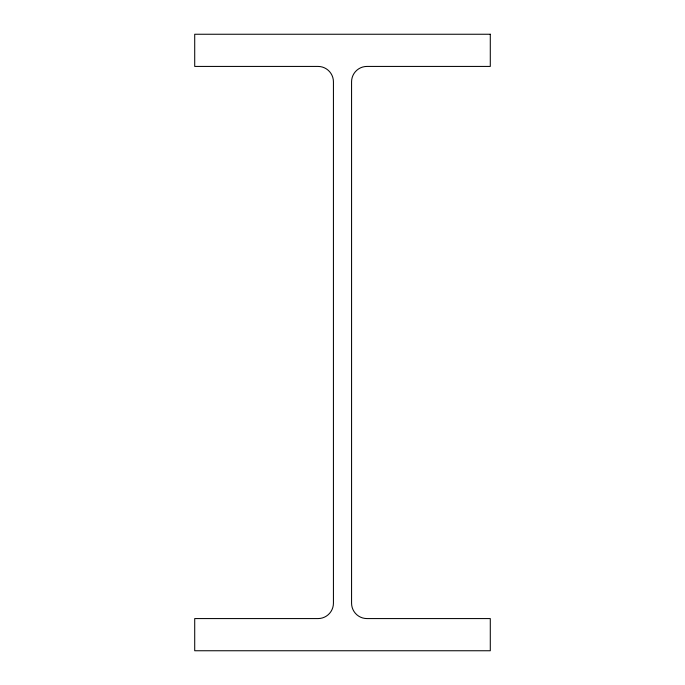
<?xml version="1.0" encoding="UTF-8"?>
<svg xmlns="http://www.w3.org/2000/svg" width="685" height="685" viewBox="0 0 685 685"><rect width="100%" height="100%" fill="white"/><g stroke="black" fill="none" stroke-linecap="round" stroke-linejoin="round"><path stroke-width="1.03" d="M490.289 34.25L194.711 34.25L194.711 66.428L318.02 66.428A15.404 15.404 0 0 1 333.432 81.84L333.432 603.16A15.404 15.404 0 0 1 318.02 618.572L194.711 618.572L194.711 650.75L490.289 650.75L490.289 618.572L366.98 618.572A15.404 15.404 0 0 1 351.568 603.16L351.568 81.84A15.404 15.404 0 0 1 366.98 66.428L490.289 66.428L490.289 34.25"/></g></svg>
